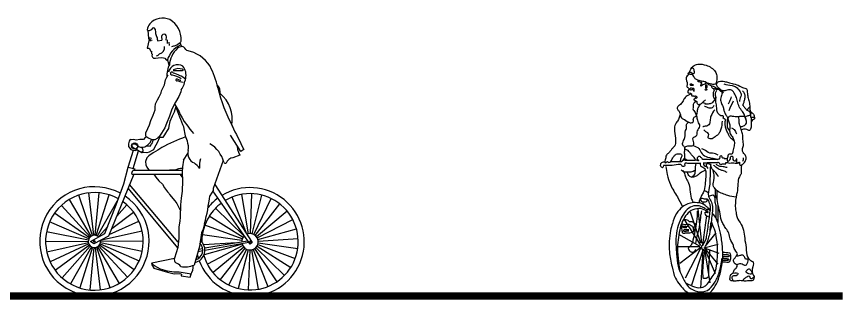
# Model space of a CAD drawing. Header units: millimetres. Extents: x 0 to 35, y -2 to 2.
# Drawn here: x 29.42 to 35.02, y -0.05 to 1.89 of the extents above; entities that cross this region are included whole.
import ezdxf

# ---------------------------------------------------------------- set-up
doc = ezdxf.new("R2010")
doc.units = ezdxf.units.MM
doc.layers.add('45-Biciklisti', color=7, linetype='Continuous')

# ---------------------------------------------------------------- blocks, each defined once
blk = doc.blocks.new('Cyclist 09 - Front view')
for p, q in [((0.1237, 0.6809), (0.0989, 0.675)), ((0.1337, 0.6733), (0.1237, 0.6809)), ((0.1391, 0.6602), (0.1337, 0.6733)), ((0.1399, 0.6311), (0.1391, 0.6602)), ((0.146, 0.6096), (0.1399, 0.6311)), ((0.1575, 0.6165), (0.1583, 0.5659)), ((0.0416, 0.3568), (-0.0276, 0.5652)), ((0.0502, 0.3568), (0.0255, 0.5862)), ((0.1468, 0.5774), (0.146, 0.6096)), ((0.1468, 0.5268), (0.1468, 0.5774)), ((0.1583, 0.5659), (0.1583, 0.4961)), ((-0.0841, 0.4869), (-0.0804, 0.5058)), ((0.0552, 0.3445), (0.0823, 0.543)), ((0.1583, 0.4961), (0.1468, 0.5268)), ((0.0058, 0.4647), (0.0032, 0.4889)), ((0.1049, 0.4407), (0.1211, 0.4876)), ((0.0379, 0.3334), (-0.1053, 0.416)), ((0.0718, 0.3333), (0.145, 0.426)), ((0.0631, 0.3256), (0.1586, 0.3508)), ((0.0366, 0.3321), (-0.1177, 0.3321)), ((0.0416, 0.3284), (-0.0992, 0.2199)), ((0.0434, 0.3242), (-0.0638, 0.1214)), ((0.0577, 0.3155), (-0.0216, 0.0725)), ((0.056, 0.3047), (0.0411, 0.0533)), ((0.0676, 0.3048), (0.0588, 0.2323)), ((0.0682, 0.3142), (0.1034, 0.0898)), ((0.0683, 0.3221), (0.1577, 0.2146)), ((0.0709, 0.323), (0.1647, 0.2883)), ((0.0727, 0.31), (0.1395, 0.1512)), ((0.101, 0.2519), (0.1039, 0.3146)), ((0.0588, 0.2323), (0.0539, 0.1657)), ((0.097, 0.2), (0.101, 0.2519)), ((0.3616, 0.247), (0.3672, 0.2503)), ((0.0961, 0.1363), (0.097, 0.2)), ((0.0539, 0.1657), (0.0549, 0.1246)), ((0.0549, 0.1246), (0.0617, 0.1197)), ((0.0617, 0.1197), (0.0794, 0.1197)), ((0.0794, 0.1197), (0.0961, 0.1314))]:
    blk.add_line(p, q)
for points in [[(-0.0357, 1.5053), (-0.0096, 1.5522), (0.0229, 1.5652), (0.0777, 1.5587), (0.1402, 1.5157), (0.1506, 1.4884), (0.148, 1.4507), (0.1454, 1.4324), (0.1675, 1.4025), (0.1858, 1.383), (0.1923, 1.3726), (0.1675, 1.3908), (0.1454, 1.4051), (0.1272, 1.4155), (0.0972, 1.4272), (0.0777, 1.4429), (0.0477, 1.4507), (0.0138, 1.4624), (-0.0018, 1.4754), (-0.0083, 1.4897), (-0.0213, 1.4962), (-0.0344, 1.4975), (-0.0422, 1.5014), (-0.0359, 1.5115), (-0.0306, 1.5128), (-0.0192, 1.5075), (-0.0105, 1.5035), (-0.0004, 1.5068), (-0.0018, 1.5209), (-0.0025, 1.5275), (-0.0078, 1.5362), (-0.0145, 1.5396), (-0.0192, 1.5376), (-0.0237, 1.5345)], [(-0.037, 1.4981), (-0.0559, 1.4749), (-0.0495, 1.4305), (-0.049, 1.4107), (-0.0405, 1.4049), (-0.0442, 1.3807), (-0.0444, 1.3752), (-0.038, 1.372), (-0.0209, 1.3648), (-0.0188, 1.3522), (-0.0114, 1.3521), (-0.0008, 1.3489), (0.0054, 1.3416), (-0.0008, 1.332), (-0.0047, 1.3293), (0.0151, 1.314), (0.0162, 1.3055), (0.0226, 1.2949), (0.0416, 1.2971), (0.0586, 1.3119), (0.0734, 1.3246)], [(0.0834, 1.4393), (0.07, 1.4319), (0.0566, 1.4257), (0.0423, 1.4185), (0.0447, 1.4305), (0.0494, 1.4429), (0.0427, 1.4429), (0.0313, 1.4463), (0.0231, 1.4486), (0.0274, 1.4577)], [(-0.0283, 1.4046), (-0.0131, 1.4024), (-0.0038, 1.4012), (-0.0026, 1.3908), (-0.0026, 1.3819), (-0.006, 1.3879), (-0.0127, 1.3946), (-0.0231, 1.3938), (-0.0317, 1.3949), (-0.0283, 1.4046)], [(-0.0323, 1.4278), (-0.0212, 1.4318), (-0.0151, 1.4288), (-0.0069, 1.4261), (-0.0158, 1.4244), (-0.0202, 1.4244), (-0.0274, 1.4241), (-0.0323, 1.4278)], [(0.1463, 1.4335), (0.1292, 1.4294), (0.1047, 1.4327), (0.0875, 1.4376), (0.072, 1.4449)], [(0.0732, 1.4253), (0.0837, 1.4237), (0.0861, 1.4155), (0.0844, 1.4077), (0.0786, 1.4057), (0.0739, 1.404), (0.0739, 1.4128), (0.0739, 1.4179), (0.0732, 1.4253)], [(0.1127, 1.421), (0.1177, 1.4077), (0.1271, 1.4007), (0.1318, 1.3884), (0.1274, 1.379), (0.1262, 1.3693), (0.1265, 1.3505), (0.1362, 1.3282)], [(0.1613, 1.3954), (0.1455, 1.3957), (0.1403, 1.3972), (0.1433, 1.4083)], [(0.1459, 1.4296), (0.1602, 1.4464), (0.1663, 1.4494), (0.2024, 1.4494), (0.2285, 1.4423), (0.2617, 1.4333), (0.3059, 1.4183), (0.3239, 1.4082), (0.3511, 1.3992), (0.3561, 1.3771), (0.3601, 1.344), (0.3681, 1.3119), (0.3732, 1.2748), (0.3772, 1.2477), (0.3942, 1.2336), (0.4033, 1.2116), (0.4033, 1.1935), (0.3922, 1.1895), (0.3812, 1.1564), (0.3782, 1.1273), (0.3701, 1.1182), (0.3521, 1.1243), (0.3229, 1.1243), (0.3152, 1.1222)], [(0.1985, 1.4324), (0.253, 1.4211), (0.2815, 1.4116), (0.3031, 1.3857), (0.3152, 1.3564), (0.3031, 1.3209), (0.304, 1.314)], [(-0.0208, 1.3646), (-0.0404, 1.3576), (-0.0688, 1.3346), (-0.0809, 1.3117), (-0.1016, 1.2898), (-0.1148, 1.2767), (-0.1169, 1.2658), (-0.1071, 1.2505), (-0.0973, 1.2308), (-0.0885, 1.2035), (-0.0677, 1.1915), (-0.0284, 1.1707), (-0.0087, 1.1762), (-0.0076, 1.2002), (0.0056, 1.2133), (0.0165, 1.2177)], [(-0.0039, 1.3507), (0.0114, 1.3506), (0.0144, 1.3449), (0.0141, 1.3356), (0.0057, 1.3356), (0.0012, 1.335)], [(0.0735, 1.3975), (0.0732, 1.3908), (0.0796, 1.3901), (0.084, 1.3945), (0.0735, 1.3975)], [(0.2679, 1.047), (0.2442, 1.0671), (0.2341, 1.0822), (0.2246, 1.1018), (0.2132, 1.1264), (0.2069, 1.1529), (0.2076, 1.1787), (0.2082, 1.192), (0.1943, 1.2014), (0.1956, 1.2147), (0.1855, 1.216), (0.1697, 1.2223), (0.1583, 1.2355), (0.1491, 1.2818), (0.1438, 1.3192), (0.1438, 1.3406), (0.1429, 1.3486), (0.142, 1.3717), (0.15, 1.3913)], [(0.1876, 1.3707), (0.1768, 1.3383), (0.1788, 1.3078), (0.1906, 1.2813), (0.1975, 1.2577), (0.2034, 1.238), (0.2103, 1.2243), (0.2221, 1.2056), (0.2211, 1.1899), (0.2211, 1.181), (0.2201, 1.1535), (0.225, 1.1319), (0.2368, 1.12)], [(0.3489, 1.1881), (0.3282, 1.2402), (0.3064, 1.2683), (0.2928, 1.3053), (0.2831, 1.3414), (0.2679, 1.3697), (0.2544, 1.3878), (0.2285, 1.3923), (0.2105, 1.3878), (0.1857, 1.3878), (0.18, 1.3889)], [(0.2476, 1.345), (0.2356, 1.3139), (0.2265, 1.2959)], [(0.3228, 1.387), (0.3294, 1.3793), (0.3389, 1.3588), (0.3378, 1.3322), (0.3317, 1.3083), (0.325, 1.2867)], [(0.0074, 1.3203), (0.0006, 1.3068), (-0.008, 1.2971), (-0.0087, 1.2777), (-0.0109, 1.264), (-0.0048, 1.2521), (0.0044, 1.2403), (0.0113, 1.2121), (0.0202, 1.2488), (0.0248, 1.2711), (0.032, 1.2829), (0.0372, 1.296)], [(0.0534, 1.3066), (0.0696, 1.302), (0.0716, 1.2945)], [(0.1452, 1.343), (0.1301, 1.3189), (0.111, 1.2999), (0.0839, 1.2969), (0.0714, 1.2958)], [(0.2617, 1.3169), (0.2305, 1.2517)], [(0.3239, 1.29), (0.3372, 1.2745), (0.3494, 1.2607), (0.3588, 1.2524)], [(0.1361, 1.2587), (0.111, 1.2146), (0.105, 1.1855), (0.097, 1.1564), (0.0819, 1.1484), (0.0598, 1.1443), (0.0558, 1.1433)], [(0.1309, 1.2858), (0.1181, 1.2714), (0.092, 1.2704), (0.0824, 1.2752), (0.0701, 1.2794), (0.0674, 1.281)], [(0.371, 1.275), (0.357, 1.2551), (0.368, 1.2476), (0.3764, 1.2337), (0.3739, 1.2212), (0.3545, 1.2153), (0.3433, 1.2074)], [(0.3845, 1.2387), (0.3766, 1.2173), (0.3811, 1.2044), (0.3811, 1.1796), (0.3817, 1.1678)], [(-0.096, 1.2313), (-0.1155, 1.1818), (-0.1242, 1.1695), (-0.1328, 1.1509), (-0.1355, 1.114), (-0.1279, 1.0484), (-0.1341, 1.0139), (-0.1464, 1.0003), (-0.1588, 0.9854), (-0.1736, 0.9669), (-0.1897, 0.9521), (-0.1946, 0.9323), (-0.1959, 0.9002), (-0.1798, 0.9064), (-0.1786, 0.9039), (-0.1674, 0.9039), (-0.1501, 0.9274), (-0.1365, 0.9459), (-0.1229, 0.9583), (-0.0957, 0.9595), (-0.0871, 0.9558), (-0.0945, 0.9249), (-0.0945, 0.9076), (-0.0834, 0.9126), (-0.0648, 0.9435), (-0.0673, 0.9731), (-0.0661, 1.0027), (-0.0797, 1.02), (-0.0772, 1.0423), (-0.0661, 1.0707), (-0.0599, 1.1188), (-0.0537, 1.1448), (-0.0562, 1.1534), (-0.0438, 1.1719), (-0.0389, 1.1769)], [(0.0141, 1.2169), (0.0189, 1.1876), (0.0248, 1.1699), (0.0327, 1.1561), (0.0307, 1.1384), (0.016, 1.107), (0.0101, 1.0795), (-0.0116, 1.0667), (-0.0067, 1.0353), (-0.0116, 1.0136), (-0.0411, 1.0127), (-0.0666, 1.0037)], [(0.1864, 1.1815), (0.1783, 1.1263), (0.1673, 1.1012), (0.1391, 1.0751), (0.111, 1.0611), (0.0919, 1.0691), (0.095, 1.0962), (0.0809, 1.1062), (0.0638, 1.1223)], [(0.2246, 1.197), (0.2387, 1.1421), (0.2368, 1.1163), (0.2442, 1.0895), (0.2618, 1.0636), (0.2682, 1.0451), (0.2664, 1.0137), (0.259, 0.9795), (0.2562, 0.9638), (0.2488, 0.9583), (0.2331, 0.9592), (0.2239, 0.9426), (0.2211, 0.929), (0.2224, 0.9108), (0.2418, 0.9264), (0.247, 0.9445), (0.2586, 0.9393), (0.2574, 0.9212), (0.2703, 0.9121), (0.2819, 0.9186), (0.2844, 0.9297), (0.2858, 0.9018), (0.2962, 0.9018), (0.303, 0.9033), (0.3026, 0.8975), (0.3104, 0.8837), (0.326, 0.8914), (0.3441, 0.9147), (0.348, 0.938), (0.3376, 0.9574), (0.3286, 0.9691), (0.3234, 0.9885), (0.3299, 1.0169), (0.326, 1.0583), (0.3247, 1.0945), (0.3143, 1.1256), (0.3104, 1.1437), (0.3027, 1.1605), (0.3001, 1.1928), (0.2983, 1.2111)], [(0.3106, 1.1432), (0.331, 1.1494), (0.3501, 1.1674), (0.3491, 1.1875), (0.339, 1.2096), (0.3039, 1.2116), (0.2647, 1.2126), (0.2346, 1.2116), (0.221, 1.1858)], [(0.3798, 1.2051), (0.3885, 1.2092), (0.4006, 1.2054), (0.4044, 1.2022)], [(0.2506, 1.137), (0.2672, 1.1237), (0.283, 1.0963)], [(0.0085, 0.9122), (0.0027, 0.928), (-0.0085, 0.9414), (-0.0231, 0.9572), (-0.0375, 0.977), (-0.0508, 0.9858), (-0.0662, 0.991)], [(0.1602, 0.951), (0.1218, 0.9653), (0.1022, 0.966), (0.0639, 0.9878), (0.0496, 0.9939)], [(0.0426, 0.8958), (0.0037, 0.8958), (-0.0277, 0.8954), (-0.0462, 0.8954), (-0.0656, 0.8954), (-0.0656, 0.8923), (-0.0669, 0.8888), (-0.0652, 0.8808), (-0.0744, 0.8751), (-0.0824, 0.8777), (-0.0894, 0.8852), (-0.0925, 0.8879), (-0.0975, 0.8886), (-0.1502, 0.8825), (-0.1735, 0.8825), (-0.1948, 0.8825), (-0.2045, 0.8825), (-0.2104, 0.8805), (-0.2129, 0.8673), (-0.2269, 0.8738), (-0.2284, 0.8907), (-0.2169, 0.9047), (-0.2014, 0.9067), (-0.1975, 0.9067)], [(-0.1611, 0.9087), (-0.1496, 0.9087), (-0.1256, 0.9087), (-0.1117, 0.9087), (-0.0992, 0.9087), (-0.0859, 0.9086), (-0.0779, 0.9175), (-0.0696, 0.9249), (-0.06, 0.9255), (-0.0558, 0.9223), (-0.051, 0.9166), (-0.0507, 0.9156)], [(0.2093, 0.9267), (0.1972, 0.9306), (0.1856, 0.9345), (0.1847, 0.9457), (0.1731, 0.9457), (0.1675, 0.9272), (0.1627, 0.9242), (0.1394, 0.9229), (0.1175, 0.9216), (0.0782, 0.9211), (0.0605, 0.9211), (0.0541, 0.9224), (0.0515, 0.9285), (0.0459, 0.9336), (0.0394, 0.9397), (0.0342, 0.9427), (0.0278, 0.9414), (0.0247, 0.9397), (0.0196, 0.9362), (0.017, 0.9298), (0.0196, 0.9246), (0.0252, 0.919), (0.0269, 0.9138), (0.0183, 0.9155), (-0.0024, 0.9155), (-0.0214, 0.916), (-0.0356, 0.916), (-0.052, 0.916), (-0.0555, 0.916), (-0.0648, 0.9158), (-0.0604, 0.925)], [(0.0386, 0.8979), (0.0403, 0.8794), (0.0555, 0.8704), (0.0674, 0.8617), (0.0768, 0.8319), (0.0756, 0.8026), (0.0711, 0.7533), (0.0598, 0.7012), (0.0578, 0.697), (0.0449, 0.6727), (0.0284, 0.63)], [(0.0585, 0.8994), (0.0932, 0.9008), (0.1088, 0.9008), (0.123, 0.9015), (0.1379, 0.9015), (0.1492, 0.9029), (0.157, 0.9029), (0.1634, 0.9022), (0.1677, 0.8923), (0.1833, 0.8916), (0.206, 0.8923), (0.2123, 0.893), (0.2102, 0.9001), (0.2286, 0.8994), (0.2464, 0.8987), (0.2655, 0.8987), (0.284, 0.898), (0.2953, 0.8987), (0.2988, 0.8987), (0.3024, 0.8994)], [(0.0595, 0.9002), (0.0639, 0.881), (0.0809, 0.8737), (0.0897, 0.8612)], [(0.0811, 0.8735), (0.0826, 0.8945), (0.1053, 0.8904), (0.1125, 0.8888)], [(0.2004, 0.9287), (0.212, 0.9294), (0.2219, 0.9301)], [(0.3279, 0.933), (0.3279, 0.9195), (0.3236, 0.9083)], [(-0.1939, 0.8753), (-0.1852, 0.8209), (-0.163, 0.7529), (-0.1159, 0.6689), (-0.0824, 0.6075)], [(0.0056, 0.8484), (-0.0252, 0.837), (-0.0476, 0.837), (-0.0667, 0.8358), (-0.0824, 0.8448), (-0.0902, 0.8515)], [(-0.079, 0.8493), (-0.0645, 0.819), (-0.0566, 0.7933), (-0.0398, 0.762), (-0.0308, 0.7172), (-0.0219, 0.6601), (-0.0107, 0.6355)], [(0.0742, 0.8488), (0.0375, 0.8302), (0.0196, 0.8157), (-0.0006, 0.8045), (-0.0264, 0.8045), (-0.0454, 0.8269), (-0.0482, 0.8369)], [(-0.0207, 0.8028), (0.0009, 0.8223), (0.0056, 0.8484), (0.0102, 0.8958)], [(0.1627, 0.8051), (0.1381, 0.8378), (0.1266, 0.8476), (0.1152, 0.8673), (0.1086, 0.8853)], [(0.2807, 0.6681), (0.2237, 0.6788), (0.1895, 0.6923), (0.1536, 0.7093), (0.1446, 0.7201), (0.1276, 0.7398), (0.1312, 0.7784), (0.1243, 0.8558)], [(0.2209, 0.8345), (0.1947, 0.8452), (0.1742, 0.8517), (0.1447, 0.8706), (0.134, 0.8796), (0.1283, 0.8837)], [(0.2201, 0.8673), (0.193, 0.873), (0.1709, 0.8755), (0.1529, 0.8837), (0.1463, 0.8886)], [(0.0646, 0.7134), (0.0793, 0.7085), (0.0916, 0.6962)], [(0.1391, 0.7258), (0.1403, 0.6852), (0.1439, 0.6697), (0.1534, 0.6541)], [(0.0426, 0.6276), (-0.0072, 0.6307), (-0.0803, 0.6025), (-0.1207, 0.5582), (-0.1498, 0.4904), (-0.1618, 0.4423), (-0.1699, 0.2985), (-0.1518, 0.1975), (-0.129, 0.1205), (-0.0977, 0.0737), (-0.0652, 0.0376), (-0.0291, 0.0135), (0.0034, -0.0009), (0.0439, -0.0006), (0.0913, 0.0135), (0.1226, 0.0436), (0.1539, 0.0953), (0.1767, 0.1674), (0.1893, 0.2391), (0.1879, 0.3356), (0.1757, 0.4239), (0.1563, 0.4962), (0.1348, 0.5422), (0.124, 0.5558)], [(0.1041, 0.5839), (0.0889, 0.597), (0.0725, 0.6112), (0.0311, 0.6307)], [(0.0838, 0.6499), (0.078, 0.6354), (0.0639, 0.6342), (0.0507, 0.6362), (0.044, 0.6441), (0.0444, 0.6611), (0.0515, 0.6615), (0.0639, 0.6557), (0.0784, 0.6565), (0.0879, 0.6524), (0.0859, 0.6486)], [(0.061, 0.6338), (0.054, 0.6236)], [(0.0729, 0.5893), (0.0317, 0.6086), (-0.0155, 0.6047), (-0.0586, 0.575), (-0.0893, 0.5269), (-0.1157, 0.4597), (-0.1256, 0.3859), (-0.1216, 0.2848), (-0.1111, 0.2009), (-0.0789, 0.1237), (-0.0355, 0.0578), (0.0193, 0.0304), (0.0866, 0.038), (0.1336, 0.0867), (0.1658, 0.1575), (0.1851, 0.2524)], [(0.0874, 0.5646), (0.0652, 0.5825), (0.0158, 0.5897), (-0.0339, 0.5691), (-0.0672, 0.5305), (-0.0915, 0.4771), (-0.106, 0.4132), (-0.1139, 0.3451), (-0.0986, 0.1638)], [(0.0177, 0.5721), (0.0143, 0.5035), (0.0031, 0.4383), (-0.0104, 0.3765), (-0.0194, 0.3495), (-0.0262, 0.3382), (-0.0419, 0.3225), (-0.0284, 0.3011), (-0.0172, 0.2955), (0.0042, 0.3067), (0.0087, 0.3157)], [(0.0077, 0.3542), (0.0188, 0.4068), (0.0368, 0.4844), (0.0436, 0.5451), (0.0492, 0.5744)], [(0.0996, 0.533), (0.073, 0.5516), (0.0722, 0.5665), (0.0879, 0.5634), (0.091, 0.5634), (0.0808, 0.5846), (0.1036, 0.5806), (0.1099, 0.5783)], [(-0.0746, 0.5175), (-0.0457, 0.5119), (-0.0358, 0.5037), (-0.0187, 0.5026), (-0.0094, 0.496), (-0.0006, 0.49), (0.0032, 0.4889)], [(-0.073, 0.5205), (0.041, 0.3422)], [(-0.0841, 0.4869), (-0.0902, 0.4634), (-0.0857, 0.4475), (-0.0811, 0.4263), (-0.0599, 0.4263), (-0.0463, 0.4263), (-0.0311, 0.4271), (-0.0167, 0.4301), (-0.0069, 0.4362), (0.0062, 0.4645)], [(-0.0439, 0.4666), (-0.0826, 0.467), (-0.0724, 0.4621), (-0.0576, 0.4631), (-0.0516, 0.4631)], [(-0.0841, 0.4869), (-0.0633, 0.4834), (-0.0477, 0.4848), (-0.0375, 0.4843), (-0.022, 0.4766), (-0.0152, 0.4693), (-0.0088, 0.4595), (-0.0069, 0.4469), (-0.001, 0.4438)], [(-0.0571, 0.0869), (0.0555, 0.0596), (0.0796, 0.0741), (0.1066, 0.1097), (0.1317, 0.1473), (0.1519, 0.2264), (0.1558, 0.2977), (0.1491, 0.3894), (0.1366, 0.4446), (0.1242, 0.4758), (0.114, 0.503)], [(-0.012, 0.4657), (0.0002, 0.467), (0.0062, 0.4645)], [(-0.0396, 0.4469), (-0.0629, 0.4466), (-0.0752, 0.4441), (-0.0714, 0.4385), (-0.0527, 0.4395), (-0.0396, 0.4399)], [(0.1916, 0.2951), (0.236, 0.2909), (0.2384, 0.29), (0.2417, 0.2769), (0.2426, 0.2666), (0.2426, 0.2488), (0.2398, 0.2423), (0.2276, 0.2255), (0.2239, 0.2255), (0.2169, 0.2269), (0.2014, 0.2278), (0.1935, 0.2278), (0.1855, 0.2278)], [(0.1912, 0.281), (0.2047, 0.281), (0.2201, 0.2798), (0.2287, 0.2776), (0.2329, 0.2735), (0.2329, 0.269), (0.2269, 0.2656), (0.2167, 0.2648), (0.2092, 0.2656), (0.2017, 0.2656), (0.1931, 0.2656), (0.192, 0.266)], [(0.1909, 0.2544), (0.1946, 0.2544), (0.2051, 0.2529), (0.213, 0.2529), (0.2212, 0.2521), (0.228, 0.2506), (0.2299, 0.2454), (0.228, 0.2409), (0.222, 0.239), (0.2077, 0.239), (0.1984, 0.239), (0.1935, 0.239), (0.1864, 0.2398)], [(0.2845, 0.2117), (0.312, 0.2192), (0.3441, 0.2078), (0.3555, 0.2185), (0.3578, 0.2497), (0.3441, 0.2497), (0.3395, 0.2596), (0.325, 0.2756), (0.3052, 0.2726), (0.2807, 0.268)], [(0.3453, 0.1627), (0.375, 0.1471), (0.3856, 0.1492), (0.3764, 0.1768), (0.3693, 0.1838), (0.3545, 0.1747), (0.3453, 0.1627)], [(0.2591, 0.1542), (0.2944, 0.1499), (0.2887, 0.1401), (0.2697, 0.1365), (0.2513, 0.128), (0.2569, 0.1118), (0.2598, 0.1054)], [(0.3983, 0.1266), (0.3863, 0.1167), (0.3778, 0.1189), (0.3722, 0.1309), (0.3587, 0.1316), (0.3467, 0.1238), (0.329, 0.1104), (0.329, 0.1012)]]:
    blk.add_spline(points, degree=3)
at = {"start_tangent": (-0.555055, -0.831814), "end_tangent": (-0.217121, -0.976145)}
blk.add_spline([(0.3804, 1.2397), (0.3829, 1.2357)], degree=3, dxfattribs=at)
for points, knots in [([(-0.0093, 1.0161), (0.0057, 1.0109), (0.0339, 1.0017), (0.0462, 0.9557), (0.0837, 0.9397), (0.1181, 0.9298), (0.1421, 0.929), (0.1527, 0.9224)], [0, 0, 0, 0, 2.623923, 5.2311, 7.937084, 9.705863, 12.089774, 12.089774, 12.089774, 12.089774]), ([(0.1075, 0.8896), (0.1068, 0.8737), (0.1052, 0.8363), (0.1043, 0.7837), (0.1016, 0.7287), (0.087, 0.6871), (0.1037, 0.6527), (0.1217, 0.6255), (0.122, 0.5826), (0.1171, 0.5365), (0.1121, 0.4984), (0.1028, 0.463), (0.1061, 0.4319), (0.0943, 0.3955), (0.0848, 0.3643), (0.0782, 0.3427), (0.0667, 0.3307), (0.078, 0.3205), (0.0729, 0.3037), (0.0614, 0.307), (0.0517, 0.311), (0.0499, 0.3244), (0.046, 0.3401), (0.0585, 0.3458), (0.0644, 0.3606), (0.0788, 0.3781), (0.0829, 0.4183), (0.0912, 0.4645), (0.0983, 0.5157), (0.104, 0.5608), (0.1088, 0.5956), (0.1048, 0.6226), (0.0966, 0.6377), (0.0933, 0.6484), (0.0887, 0.6537), (0.084, 0.6536), (0.0819, 0.6523), (0.0817, 0.6522)], [0, 0, 0, 0, 2.986714, 7.010572, 9.81557, 13.44601, 14.546035, 16.834689, 19.46836, 22.269625, 25.605997, 26.651488, 29.100389, 31.314302, 33.748814, 35.190748, 35.621071, 36.508047, 37.395022, 37.876439, 38.491091, 39.245784, 40.259973, 41.104057, 41.370906, 43.213963, 45.226568, 48.72823, 52.10307, 54.870636, 57.263679, 58.656451, 59.886508, 60.474162, 60.727387, 61.14538, 61.190138, 61.190138, 61.190138, 61.190138]), ([(0.3173, 0.8849), (0.317, 0.8745), (0.3107, 0.857), (0.3203, 0.8283), (0.2949, 0.7995), (0.2935, 0.7536), (0.2895, 0.7093), (0.2829, 0.6796), (0.281, 0.6695), (0.2807, 0.6681)], [0, 0, 0, 0, 1.265072, 3.46518, 4.961386, 7.949905, 11.720355, 13.382398, 13.640772, 13.640772, 13.640772, 13.640772]), ([(0.2807, 0.6681), (0.2758, 0.6411), (0.2722, 0.6033), (0.2815, 0.5591), (0.2869, 0.5204), (0.3313, 0.4708), (0.3372, 0.389), (0.3507, 0.3146), (0.3512, 0.2632), (0.3724, 0.2459), (0.3801, 0.2373), (0.4034, 0.2329), (0.3874, 0.1852), (0.3858, 0.1526), (0.4061, 0.1271), (0.3981, 0.1176), (0.3985, 0.1002), (0.3736, 0.1034), (0.3516, 0.1008), (0.332, 0.0999), (0.3089, 0.1051), (0.2846, 0.1005), (0.2621, 0.1003), (0.2345, 0.1043), (0.2425, 0.1274), (0.242, 0.1456), (0.2581, 0.1518), (0.2647, 0.1649), (0.2695, 0.1803), (0.2837, 0.188), (0.2928, 0.211), (0.2747, 0.2153), (0.2651, 0.2279), (0.2593, 0.2478), (0.2741, 0.2564), (0.2776, 0.2685), (0.3003, 0.2822), (0.2672, 0.3102), (0.2634, 0.348), (0.2381, 0.3814), (0.2354, 0.425), (0.2123, 0.454), (0.1952, 0.4818), (0.1759, 0.5183), (0.1735, 0.5687), (0.1533, 0.6232), (0.1523, 0.6693), (0.1523, 0.6961), (0.153, 0.71)], [13.797768, 13.797768, 13.797768, 13.797768, 18.447729, 20.77951, 22.255832, 25.673109, 32.639998, 36.75433, 40.474253, 41.083613, 41.806277, 42.619923, 44.931814, 48.513464, 49.434933, 50.030768, 50.588471, 52.322132, 53.17191, 55.04879, 55.845112, 57.605066, 59.481946, 60.448772, 61.880864, 62.984008, 63.555036, 64.814406, 65.612603, 66.431922, 67.876181, 68.671726, 69.314987, 70.898147, 71.582815, 72.20572, 73.190819, 75.680132, 77.487215, 80.577095, 83.047905, 85.381994, 87.317398, 89.213585, 93.033277, 96.546675, 100.022059, 101.569619, 101.569619, 101.569619, 101.569619])]:
    blk.add_open_spline(points, degree=3, knots=knots)
blk = doc.blocks.new('Cyclist 11 - Side view')
for p, q in [((-0.6903, 1.7949), (-0.6844, 1.7389)), ((-0.6394, 1.803), (-0.6372, 1.7807)), ((-0.6844, 1.7389), (-0.6801, 1.7333)), ((-0.5974, 1.752), (-0.5946, 1.7282)), ((-0.5661, 1.7286), (-0.564, 1.7508)), ((-0.6801, 1.7333), (-0.6935, 1.675)), ((-0.6255, 1.7236), (-0.5946, 1.7282)), ((-0.5594, 1.7308), (-0.5597, 1.7052)), ((-0.5484, 1.7155), (-0.5448, 1.6923)), ((-0.6935, 1.675), (-0.6802, 1.6737)), ((-0.6802, 1.6737), (-0.6705, 1.653)), ((-0.6705, 1.653), (-0.6605, 1.6526)), ((-0.6671, 1.6509), (-0.6642, 1.6392)), ((-0.6642, 1.6392), (-0.6611, 1.6344)), ((-0.6617, 1.6316), (-0.6624, 1.6223)), ((-0.6611, 1.6344), (-0.6617, 1.6316)), ((-0.6624, 1.6223), (-0.6592, 1.6129)), ((-0.6592, 1.6129), (-0.6518, 1.6059)), ((-0.6518, 1.6059), (-0.6374, 1.6063)), ((-0.6374, 1.6063), (-0.621, 1.6093)), ((-0.621, 1.6093), (-0.5987, 1.6115)), ((-0.5987, 1.6115), (-0.5834, 1.6097)), ((-0.5834, 1.6097), (-0.5759, 1.6057)), ((-0.5759, 1.6057), (-0.5666, 1.596)), ((-0.5666, 1.596), (-0.5618, 1.5936)), ((-0.5618, 1.5936), (-0.5578, 1.5943)), ((-0.5774, 1.4258), (-0.5709, 1.4599)), ((-0.5709, 1.4599), (-0.559, 1.4818)), ((-0.559, 1.4818), (-0.5519, 1.494)), ((-0.5929, 1.3945), (-0.5774, 1.4258)), ((-0.6249, 1.3255), (-0.6127, 1.3454)), ((-0.6127, 1.3454), (-0.6006, 1.3732)), ((-0.6006, 1.3732), (-0.5978, 1.3866)), ((-0.5978, 1.3866), (-0.5929, 1.3945)), ((-0.4813, 1.3471), (-0.5039, 1.3087)), ((-0.4671, 1.3791), (-0.4813, 1.3471)), ((-0.4643, 1.3925), (-0.4671, 1.3791)), ((-0.6396, 1.2766), (-0.6376, 1.2979)), ((-0.6376, 1.2979), (-0.6249, 1.3255)), ((-0.5039, 1.3087), (-0.528, 1.2618)), ((-0.509, 1.2988), (-0.4791, 1.2448)), ((-0.6531, 1.2226), (-0.641, 1.2573)), ((-0.641, 1.2573), (-0.6396, 1.2766)), ((-0.528, 1.2618), (-0.5435, 1.2143)), ((-0.5117, 1.2427), (-0.5265, 1.2149)), ((-0.5011, 1.2806), (-0.5117, 1.2427)), ((-0.4791, 1.2448), (-0.4719, 1.2258)), ((-0.6785, 1.1565), (-0.6687, 1.1857)), ((-0.6687, 1.1857), (-0.6531, 1.2226)), ((-0.5435, 1.2143), (-0.5641, 1.166)), ((-0.5421, 1.1788), (-0.5471, 1.1475)), ((-0.5265, 1.2149), (-0.5421, 1.1788)), ((-0.4719, 1.2258), (-0.4583, 1.2037)), ((-0.4583, 1.2037), (-0.4449, 1.179)), ((-0.4449, 1.179), (-0.4207, 1.1484)), ((-0.7032, 1.1031), (-0.6905, 1.1323)), ((-0.6905, 1.1323), (-0.6785, 1.1565)), ((-0.5746, 1.1361), (-0.5973, 1.1004)), ((-0.5641, 1.166), (-0.5746, 1.1361)), ((-0.5513, 1.1325), (-0.5604, 1.1169)), ((-0.5471, 1.1475), (-0.5513, 1.1325)), ((-0.4207, 1.1484), (-0.4057, 1.1271)), ((-0.4057, 1.1271), (-0.3922, 1.1109)), ((-0.7074, 1.0712), (-0.7187, 1.0576)), ((-0.702, 1.0786), (-0.7074, 1.0712)), ((-0.704, 1.0832), (-0.7032, 1.1031)), ((-0.7003, 1.0747), (-0.704, 1.0832)), ((-0.6889, 1.0676), (-0.7003, 1.0747)), ((-0.6605, 1.0557), (-0.6889, 1.0676)), ((-0.6279, 1.0642), (-0.6435, 1.0557)), ((-0.6115, 1.0791), (-0.6279, 1.0642)), ((-0.6118, 1.0703), (-0.6272, 1.0336)), ((-0.5896, 1.0714), (-0.6218, 1.0698)), ((-0.5973, 1.1004), (-0.6115, 1.0791)), ((-0.5697, 1.0998), (-0.5896, 1.0714)), ((-0.5604, 1.1169), (-0.5697, 1.0998)), ((-0.3922, 1.1109), (-0.3812, 1.0987)), ((-0.063, 0.9771), (-0.1321, 1.087)), ((-0.8203, 1.0219), (-0.8209, 1.0156)), ((-0.8209, 1.0156), (-0.8209, 1.01)), ((-0.8209, 1.01), (-0.8146, 1.0015)), ((-0.8161, 1.0455), (-0.8203, 1.029)), ((-0.8203, 1.029), (-0.8203, 1.0219)), ((-0.8096, 1.0568), (-0.8161, 1.0455)), ((-0.7991, 1.0554), (-0.8096, 1.0568)), ((-0.7835, 1.0569), (-0.7991, 1.0554)), ((-0.7954, 1.0256), (-0.7905, 1.0271)), ((-0.7948, 1.0177), (-0.7954, 1.0256)), ((-0.7925, 1.0043), (-0.7948, 1.0177)), ((-0.7905, 1.0271), (-0.7769, 1.0271)), ((-0.7678, 1.0533), (-0.7835, 1.0569)), ((-0.7769, 1.0271), (-0.7678, 1.0243)), ((-0.7429, 1.057), (-0.7678, 1.0533)), ((-0.7678, 1.0243), (-0.7627, 1.0192)), ((-0.7627, 1.0192), (-0.7607, 1.0129)), ((-0.7607, 1.0129), (-0.7521, 1.0107)), ((-0.7521, 1.0107), (-0.7385, 1.0064)), ((-0.7224, 1.0562), (-0.7429, 1.057)), ((-0.7187, 1.0576), (-0.7224, 1.0562)), ((-0.7101, 1.0073), (-0.6897, 1.0207)), ((-0.6854, 1.0122), (-0.7019, 1.0127)), ((-0.6897, 1.0207), (-0.6727, 1.04)), ((-0.6775, 1.0108), (-0.6854, 1.0122)), ((-0.6698, 1.0202), (-0.6775, 1.0108)), ((-0.6727, 1.04), (-0.6644, 1.0573)), ((-0.667, 1.0264), (-0.6698, 1.0202)), ((-0.6613, 1.0344), (-0.667, 1.0264)), ((-0.6577, 1.0392), (-0.6613, 1.0344)), ((-0.6435, 1.0557), (-0.6605, 1.0557)), ((-0.6557, 1.0557), (-0.6577, 1.0392)), ((-0.6357, 1.0194), (-0.6442, 1.0032)), ((-0.6272, 1.0336), (-0.6357, 1.0194)), ((-0.0868, 1.015), (-0.0857, 0.9893)), ((-0.8229, 0.8694), (-0.7855, 0.9841)), ((-0.8146, 1.0015), (-0.8046, 0.9901)), ((-0.8046, 0.9901), (-0.791, 0.9845)), ((-0.7805, 0.9936), (-0.7925, 1.0043)), ((-0.791, 0.9845), (-0.772, 0.9831)), ((-0.7898, 0.8622), (-0.7525, 0.9798)), ((-0.7683, 0.9894), (-0.7805, 0.9936)), ((-0.7308, 0.9681), (-0.7738, 0.9913)), ((-0.772, 0.9831), (-0.7635, 0.9865)), ((-0.762, 0.9908), (-0.7683, 0.9894)), ((-0.7635, 0.9865), (-0.762, 0.9908)), ((-0.7385, 1.0064), (-0.7215, 1.0065)), ((-0.7257, 0.9973), (-0.7314, 1.0065)), ((-0.7308, 0.9681), (-0.7229, 0.9775)), ((-0.7194, 0.969), (-0.7308, 0.9681)), ((-0.7229, 0.9902), (-0.7257, 0.9973)), ((-0.7194, 0.9809), (-0.7229, 0.9902)), ((-0.7229, 0.9775), (-0.7194, 0.9809)), ((-0.7215, 1.0065), (-0.7101, 1.0073)), ((-0.6959, 0.9676), (-0.7194, 0.969)), ((-0.6817, 0.9725), (-0.6959, 0.9676)), ((-0.6541, 0.9662), (-0.6839, 0.9469)), ((-0.6647, 0.9804), (-0.6817, 0.9725)), ((-0.6505, 0.9881), (-0.6647, 0.9804)), ((-0.6229, 0.9853), (-0.6541, 0.9662)), ((-0.6442, 1.0032), (-0.6505, 0.9881)), ((-0.5965, 1.0027), (-0.6229, 0.9853)), ((-0.4481, 0.9185), (-0.4194, 0.9636)), ((-0.0857, 0.9893), (-0.0778, 0.971)), ((-0.0778, 0.971), (-0.069, 0.9517)), ((-0.0422, 0.9907), (-0.063, 0.9771)), ((-0.6972, 0.9335), (-0.7065, 0.9079)), ((-0.7065, 0.9079), (-0.7028, 0.8852)), ((-0.6839, 0.9469), (-0.6972, 0.9335)), ((-0.4481, 0.9185), (-0.4552, 0.8726)), ((-0.1803, 0.9144), (-0.2482, 0.7255)), ((-0.069, 0.9517), (-0.1159, 0.9344)), ((-0.8517, 0.7586), (-0.8229, 0.8694)), ((-0.8229, 0.8694), (-0.7774, 0.8595)), ((-0.7891, 0.849), (-0.4577, 0.849)), ((-0.7774, 0.8595), (-0.781, 0.849)), ((-0.7028, 0.8852), (-0.6971, 0.871)), ((-0.6971, 0.871), (-0.6843, 0.854)), ((-0.6843, 0.854), (-0.6756, 0.849)), ((-0.5247, 0.8506), (-0.5404, 0.8514)), ((-0.512, 0.8506), (-0.5247, 0.8506)), ((-0.5014, 0.8507), (-0.512, 0.8506)), ((-0.5006, 0.8515), (-0.5014, 0.8507)), ((-0.4836, 0.8592), (-0.5006, 0.8515)), ((-0.4984, 0.849), (-0.5006, 0.8515)), ((-0.4688, 0.8621), (-0.4836, 0.8592)), ((-0.4563, 0.8621), (-0.4688, 0.8621)), ((-0.4552, 0.8726), (-0.459, 0.8362)), ((-0.7851, 0.8232), (-0.9546, 0.4035)), ((-0.7977, 0.8232), (-0.4581, 0.8232)), ((-0.6486, 0.8232), (-0.6354, 0.8036)), ((-0.6354, 0.8036), (-0.6146, 0.7774)), ((-0.4665, 0.816), (-0.4732, 0.8232)), ((-0.4568, 0.803), (-0.4665, 0.816)), ((-0.459, 0.8362), (-0.4551, 0.778)), ((-0.904, 0.6149), (-0.8517, 0.7586)), ((-0.4842, 0.3627), (-0.8137, 0.7523)), ((-0.6146, 0.7774), (-0.5919, 0.7554)), ((-0.5919, 0.7554), (-0.5771, 0.7312)), ((-0.4551, 0.778), (-0.4588, 0.7075)), ((-0.2385, 0.7524), (0.0141, 0.3611)), ((-1.0637, 0.4086), (-1.1555, 0.6814)), ((-1.0552, 0.4105), (-1.0882, 0.6964)), ((-1.0464, 0.4106), (-1.0193, 0.6971)), ((-1.0379, 0.4088), (-0.9518, 0.6835)), ((-0.8225, 0.7261), (-0.4893, 0.3248)), ((-0.549, 0.6942), (-0.5427, 0.6859)), ((-0.5427, 0.6859), (-0.5079, 0.6433)), ((-0.4588, 0.7075), (-0.4657, 0.6611)), ((-0.2493, 0.7118), (-0.2714, 0.6776)), ((0, 0.3498), (-0.2502, 0.7104)), ((-0.2482, 0.7255), (-0.2493, 0.7118)), ((-0.0094, 0.4208), (-0.0553, 0.6866)), ((0.0021, 0.4216), (0.0125, 0.6911)), ((0.0136, 0.4199), (0.0798, 0.6814)), ((-1.0717, 0.4049), (-1.2181, 0.6527)), ((-1.0299, 0.4054), (-0.8885, 0.6561)), ((-0.8994, 0.5401), (-0.8324, 0.6162)), ((-0.5079, 0.6433), (-0.4943, 0.6241)), ((-0.4943, 0.6241), (-0.4794, 0.5929)), ((-0.4657, 0.6611), (-0.4687, 0.6155)), ((-0.0206, 0.4177), (-0.1207, 0.6681)), ((0.0245, 0.4159), (0.1436, 0.6579)), ((0.0343, 0.4097), (0.2011, 0.6217)), ((-1.0787, 0.3997), (-1.2735, 0.6117)), ((-0.9798, 0.4224), (-0.904, 0.6149)), ((-0.9335, 0.4557), (-0.7857, 0.5655)), ((-0.4794, 0.5929), (-0.4701, 0.5749)), ((-0.4687, 0.6155), (-0.4715, 0.533)), ((-0.0398, 0.4048), (-0.2331, 0.5929)), ((0.0426, 0.4017), (0.2499, 0.5743)), ((-1.0844, 0.3932), (-1.319, 0.56)), ((-0.95, 0.4149), (-0.7506, 0.5061)), ((-0.4743, 0.5066), (-0.4811, 0.4676)), ((-0.4715, 0.533), (-0.4743, 0.5066)), ((-0.047, 0.3957), (-0.2752, 0.5395)), ((0.0491, 0.392), (0.2877, 0.5178)), ((-1.0887, 0.3856), (-1.3529, 0.4999)), ((-1.0228, 0.4003), (-0.9609, 0.4705)), ((-0.4811, 0.4676), (-0.4809, 0.3909)), ((-0.3172, 0.4516), (-0.3267, 0.4275)), ((-0.3068, 0.4898), (-0.3172, 0.4516)), ((-0.0521, 0.3853), (-0.3052, 0.4785)), ((0.0534, 0.3812), (0.3129, 0.4546)), ((-1.0913, 0.3772), (-1.3735, 0.4342)), ((-1.0758, 0.3681), (-0.9798, 0.4224)), ((-0.9546, 0.4035), (-1.0547, 0.3533)), ((-1.0021, 0.3798), (-0.7287, 0.4408)), ((-0.3267, 0.4275), (-0.3416, 0.3351)), ((-0.0549, 0.3741), (-0.3219, 0.4126)), ((-1.0922, 0.3685), (-1.38, 0.3656)), ((-1.0912, 0.3599), (-1.3721, 0.2971)), ((-1.0884, 0.3516), (-1.3501, 0.2318)), ((-1.0839, 0.3441), (-1.3151, 0.1725)), ((-1.078, 0.3376), (-1.2684, 0.1217)), ((-1.0547, 0.3533), (-1.0758, 0.3681)), ((-1.0221, 0.3382), (-0.8273, 0.1263)), ((-1.0163, 0.3448), (-0.7817, 0.178)), ((-1.012, 0.3524), (-0.7479, 0.238)), ((-1.0094, 0.3607), (-0.7273, 0.3038)), ((-1.0086, 0.3694), (-0.7208, 0.3724)), ((-0.4809, 0.3909), (-0.4882, 0.3283)), ((-0.0937, 0.3599), (-0.3126, 0.3454)), ((-0.0534, 0.351), (-0.31, 0.2785)), ((-0.3057, 0.3242), (-0.0161, 0.373)), ((-0.0073, 0.3604), (-0.3043, 0.3075)), ((-0.0491, 0.3403), (-0.2877, 0.2145)), ((0.0141, 0.3611), (0, 0.3498)), ((0.047, 0.3366), (0.2752, 0.1928)), ((0.0521, 0.347), (0.3052, 0.2538)), ((0.0549, 0.3582), (0.3219, 0.3197)), ((0.0554, 0.3698), (0.3245, 0.3877)), ((-1.0709, 0.3326), (-1.2123, 0.0818)), ((-1.0629, 0.3291), (-1.149, 0.0544)), ((-1.0543, 0.3274), (-1.0815, 0.0408)), ((-1.0456, 0.3275), (-1.0126, 0.0415)), ((-1.0371, 0.3294), (-0.9453, 0.0565)), ((-1.0291, 0.333), (-0.8826, 0.0852)), ((-0.4882, 0.3283), (-0.5108, 0.2546)), ((-0.3416, 0.3351), (-0.3768, 0.2093)), ((-0.3193, 0.3048), (-0.3517, 0.299)), ((-0.3466, 0.3173), (-0.3203, 0.3217)), ((-0.0426, 0.3306), (-0.2499, 0.158)), ((-0.0343, 0.3225), (-0.2011, 0.1106)), ((-0.0245, 0.3164), (-0.1436, 0.0744)), ((-0.0136, 0.3123), (-0.0798, 0.0509)), ((-0.0021, 0.3107), (-0.0125, 0.0412)), ((0.0094, 0.3115), (0.0553, 0.0457)), ((0.0206, 0.3146), (0.1207, 0.0642)), ((0.0309, 0.32), (0.1809, 0.0959)), ((0.0398, 0.3275), (0.2331, 0.1394)), ((-0.511, 0.2536), (-0.663, 0.2226)), ((-0.663, 0.2226), (-0.6658, 0.2159)), ((-0.6658, 0.2159), (-0.6489, 0.1875)), ((-0.6585, 0.2138), (-0.6573, 0.2238)), ((-0.6455, 0.2027), (-0.6585, 0.2138)), ((-0.6489, 0.1875), (-0.5578, 0.1614)), ((-0.604, 0.1813), (-0.6455, 0.2027)), ((-0.5565, 0.1668), (-0.604, 0.1813)), ((-0.5578, 0.1614), (-0.5127, 0.1487)), ((-0.5152, 0.1611), (-0.5565, 0.1668)), ((-0.4776, 0.1608), (-0.5152, 0.1611)), ((-0.5127, 0.1487), (-0.4745, 0.1527)), ((-0.3982, 0.148), (-0.4776, 0.1608)), ((-0.4745, 0.1527), (-0.4632, 0.1468)), ((-0.4632, 0.1468), (-0.4642, 0.1352)), ((-0.4642, 0.1352), (-0.4047, 0.1282)), ((-0.4047, 0.1282), (-0.3982, 0.148))]:
    blk.add_line(p, q)
for centre, radius in [((-0.7783, 1.0135), 0.0213), ((-1.0504, 0.369), 0.00556), ((0, 0.3661), 0.00499)]:
    blk.add_circle(centre, radius)
for centre, radius, start, end in [((-0.5896, 1.7607), 0.1166, 65.7273, 137.4078), ((-0.6198, 1.7328), 0.1553, 357.2225, 59.7784), ((-0.597, 1.7778), 0.0999, 141.7865, 168.7849), ((-0.6823, 1.8164), 0.0229, 236.5698, 326.2414), ((-0.6514, 1.7993), 0.0126, 17.3458, 159.6019), ((-0.6794, 1.6832), 0.0584, 75.7773, 92.5331), ((-0.6753, 1.7202), 0.0221, 62.514, 104.428), ((-0.6028, 1.7751), 0.0349, 170.7381, 216.2958), ((-0.6507, 1.7361), 0.027, 346.8466, 42.8083), ((-0.5807, 1.7521), 0.0167, 355.5559, 180.3822), ((-0.6938, 1.664), 0.0691, 62.1822, 78.4424), ((-0.705, 1.6658), 0.0718, 58.4837, 68.8725), ((-0.6692, 1.7364), 0.0103, 210.8743, 281.461), ((-0.6066, 1.7236), 0.019, 160.3997, 180), ((-0.6239, 1.6811), 0.0474, 286.7761, 4.8525), ((-0.4018, 1.5468), 0.1631, 115.6893, 163.0581), ((-0.4499, 1.6126), 0.073, 94.5667, 123.7015), ((-0.3839, 1.7395), 0.0938, 199.2229, 215.5814), ((-0.5028, 1.6057), 0.0926, 34.6979, 59.477), ((-0.6533, 1.6788), 0.0609, 291.0266, 314.9929), ((-0.3564, 1.5381), 0.1904, 134.7465, 173.5589), ((-0.4712, 1.4226), 0.2396, 32.9034, 79.2368), ((-0.3471, 1.6355), 0.2141, 190.7979, 201.3444), ((-0.4103, 1.4926), 0.1509, 150.8442, 185.2187), ((-0.4877, 1.4988), 0.0641, 58.4723, 168.653), ((-0.5269, 1.5025), 0.00987, 21.1175, 289.3645), ((-0.4591, 2.599), 1.0766, 266.8605, 269.9959), ((-0.4823, 1.4586), 0.0776, 70.8724, 117.2023), ((-0.4568, 1.5268), 0.00504, 241.7006, 90.6506), ((-0.5283, 1.4917), 0.0964, 346.8285, 39.556), ((-0.7645, 1.2954), 0.5574, 11.5491, 27.5383), ((-0.5767, 1.2868), 0.2127, 58.3355, 75.5517), ((-0.584, 1.2685), 0.2464, 52.8881, 74.6682), ((-0.494, 1.4597), 0.00639, 42.8957, 281.5203), ((-0.454, 1.5391), 0.0829, 244.8129, 261.0731), ((-0.6497, 1.5086), 0.2187, 327.9544, 349.7787), ((-0.923, -0.0133), 1.5288, 72.0609, 73.6187), ((-0.2689, 1.3773), 0.0669, 347.7785, 46.0492), ((0.9533, 1.7038), 1.2087, 194.2157, 207.4628), ((-0.354, 1.1906), 0.234, 350.7784, 49.6528), ((0.8081, 1.7012), 1.3751, 197.702, 204.0302), ((-0.2079, 1.1552), 0.2407, 183.1678, 206.4683), ((5.4865, 3.8255), 6.213, 205.50775, 207.14641), ((0.0651, -0.2709), 1.4352, 110.3735, 117.4479), ((-0.5607, 1.0016), 0.145, 352.2949, 18.3377), ((-0.3697, 0.8556), 0.1983, 14.1695, 60.1782), ((-0.3476, 0.9636), 0.0718, 165.0545, 245.0643), ((-0.4584, 0.7759), 0.1467, 36.052, 56.6855), ((-0.1892, 0.8825), 0.1524, 162.7716, 187.0719), ((-0.1657, 0.9098), 0.0131, 205.9066, 290.1239), ((-0.1071, 0.8773), 0.0577, 98.7274, 159.4857), ((-1.0504, 0.369), 0.369, 61.6743, 55.6975), ((-0.1749, 1.0067), 0.4875, 214.4124, 219.8725), ((0, 0.3661), 0.3661, 200.4376, 121.42), ((-1.0504, 0.369), 0.3296, 60.6723, 54.0795), ((0, 0.3661), 0.3252, 196.4452, 121.24), ((-1.6372, 0.8377), 1.3751, 345.3446, 353.3127), ((0, 0.3661), 0.3661, 126.2143, 140.6342), ((0, 0.3661), 0.3252, 126.3973, 147.7927), ((0, 0.3661), 0.3252, 147.628, 180.3067), ((-1.0504, 0.369), 0.0418, 45.87, 9.9197), ((0, 0.3661), 0.0555, 134.3901, 179.7651), ((0, 0.3661), 0.0555, 194.6144, 113.3764), ((-0.3881, 0.309), 0.0838, 281.1421, 51.0132), ((-0.3881, 0.309), 0.0689, 287.5797, 43.6164), ((0, 0.3661), 0.3661, 193.2502, 198.028), ((-0.4843, 0.2468), 0.0276, 162.4589, 233.2968), ((-0.5233, 0.1612), 0.0673, 33.7742, 70.7952), ((-0.4408, 0.3625), 0.166, 260.6503, 292.6854), ((-0.491, 0.2), 0.1069, 329.221, 3.3846)]:
    blk.add_arc(centre, radius, start, end)
for points in [[(-0.5278, 1.6866), (-0.5031, 1.6931), (-0.4716, 1.7131), (-0.467, 1.7177), (-0.4648, 1.7253)], [(-0.7891, 0.849), (-0.7951, 0.8415), (-0.7995, 0.8282), (-0.7977, 0.8232)]]:
    blk.add_spline(points, degree=3)

msp = doc.modelspace()

# ---------------------------------------------------------------- linework, layer by layer
at = {"const_width": 0.05}
msp.add_lwpolyline([(0, 0), (35, 0)], dxfattribs=at)

# ---------------------------------------------------------------- block references
at = {"layer": '45-Biciklisti'}
for name, p in [('Cyclist 11 - Side view', (31, 0)), ('Cyclist 09 - Front view', (34, 0))]:
    msp.add_blockref(name, p, dxfattribs=at)

doc.saveas('drawing.dxf')
